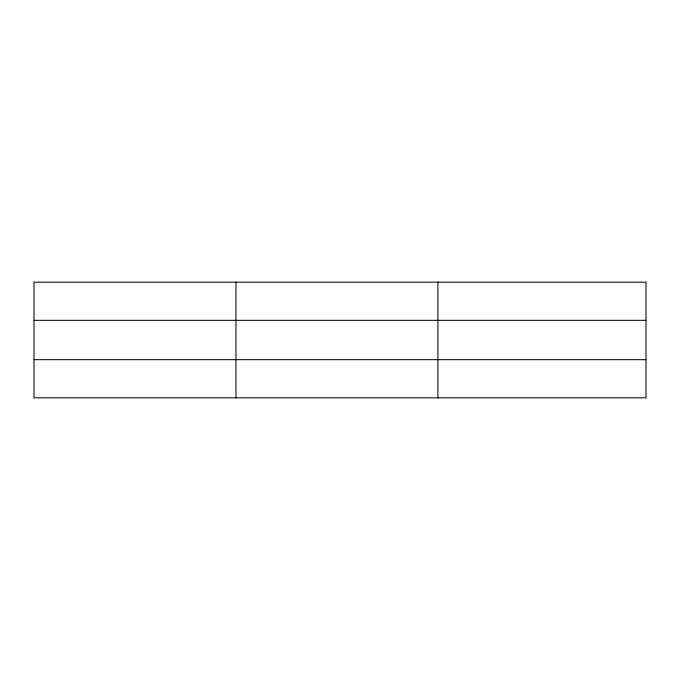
<?xml version="1.0" encoding="UTF-8"?>
<svg xmlns="http://www.w3.org/2000/svg" width="680" height="680" viewBox="0 0 680 680"><rect width="100%" height="100%" fill="white"/><g stroke="black" fill="none" stroke-linecap="round" stroke-linejoin="round"><path stroke-width="1.02" d="M235.96 397.834L235.96 282.166M437.92 397.834L437.92 282.166M646 359.669L646 397.834L34 397.834L34 282.166L646 282.166L646 359.669L34 359.669M34 320.331L646 320.331"/></g></svg>
